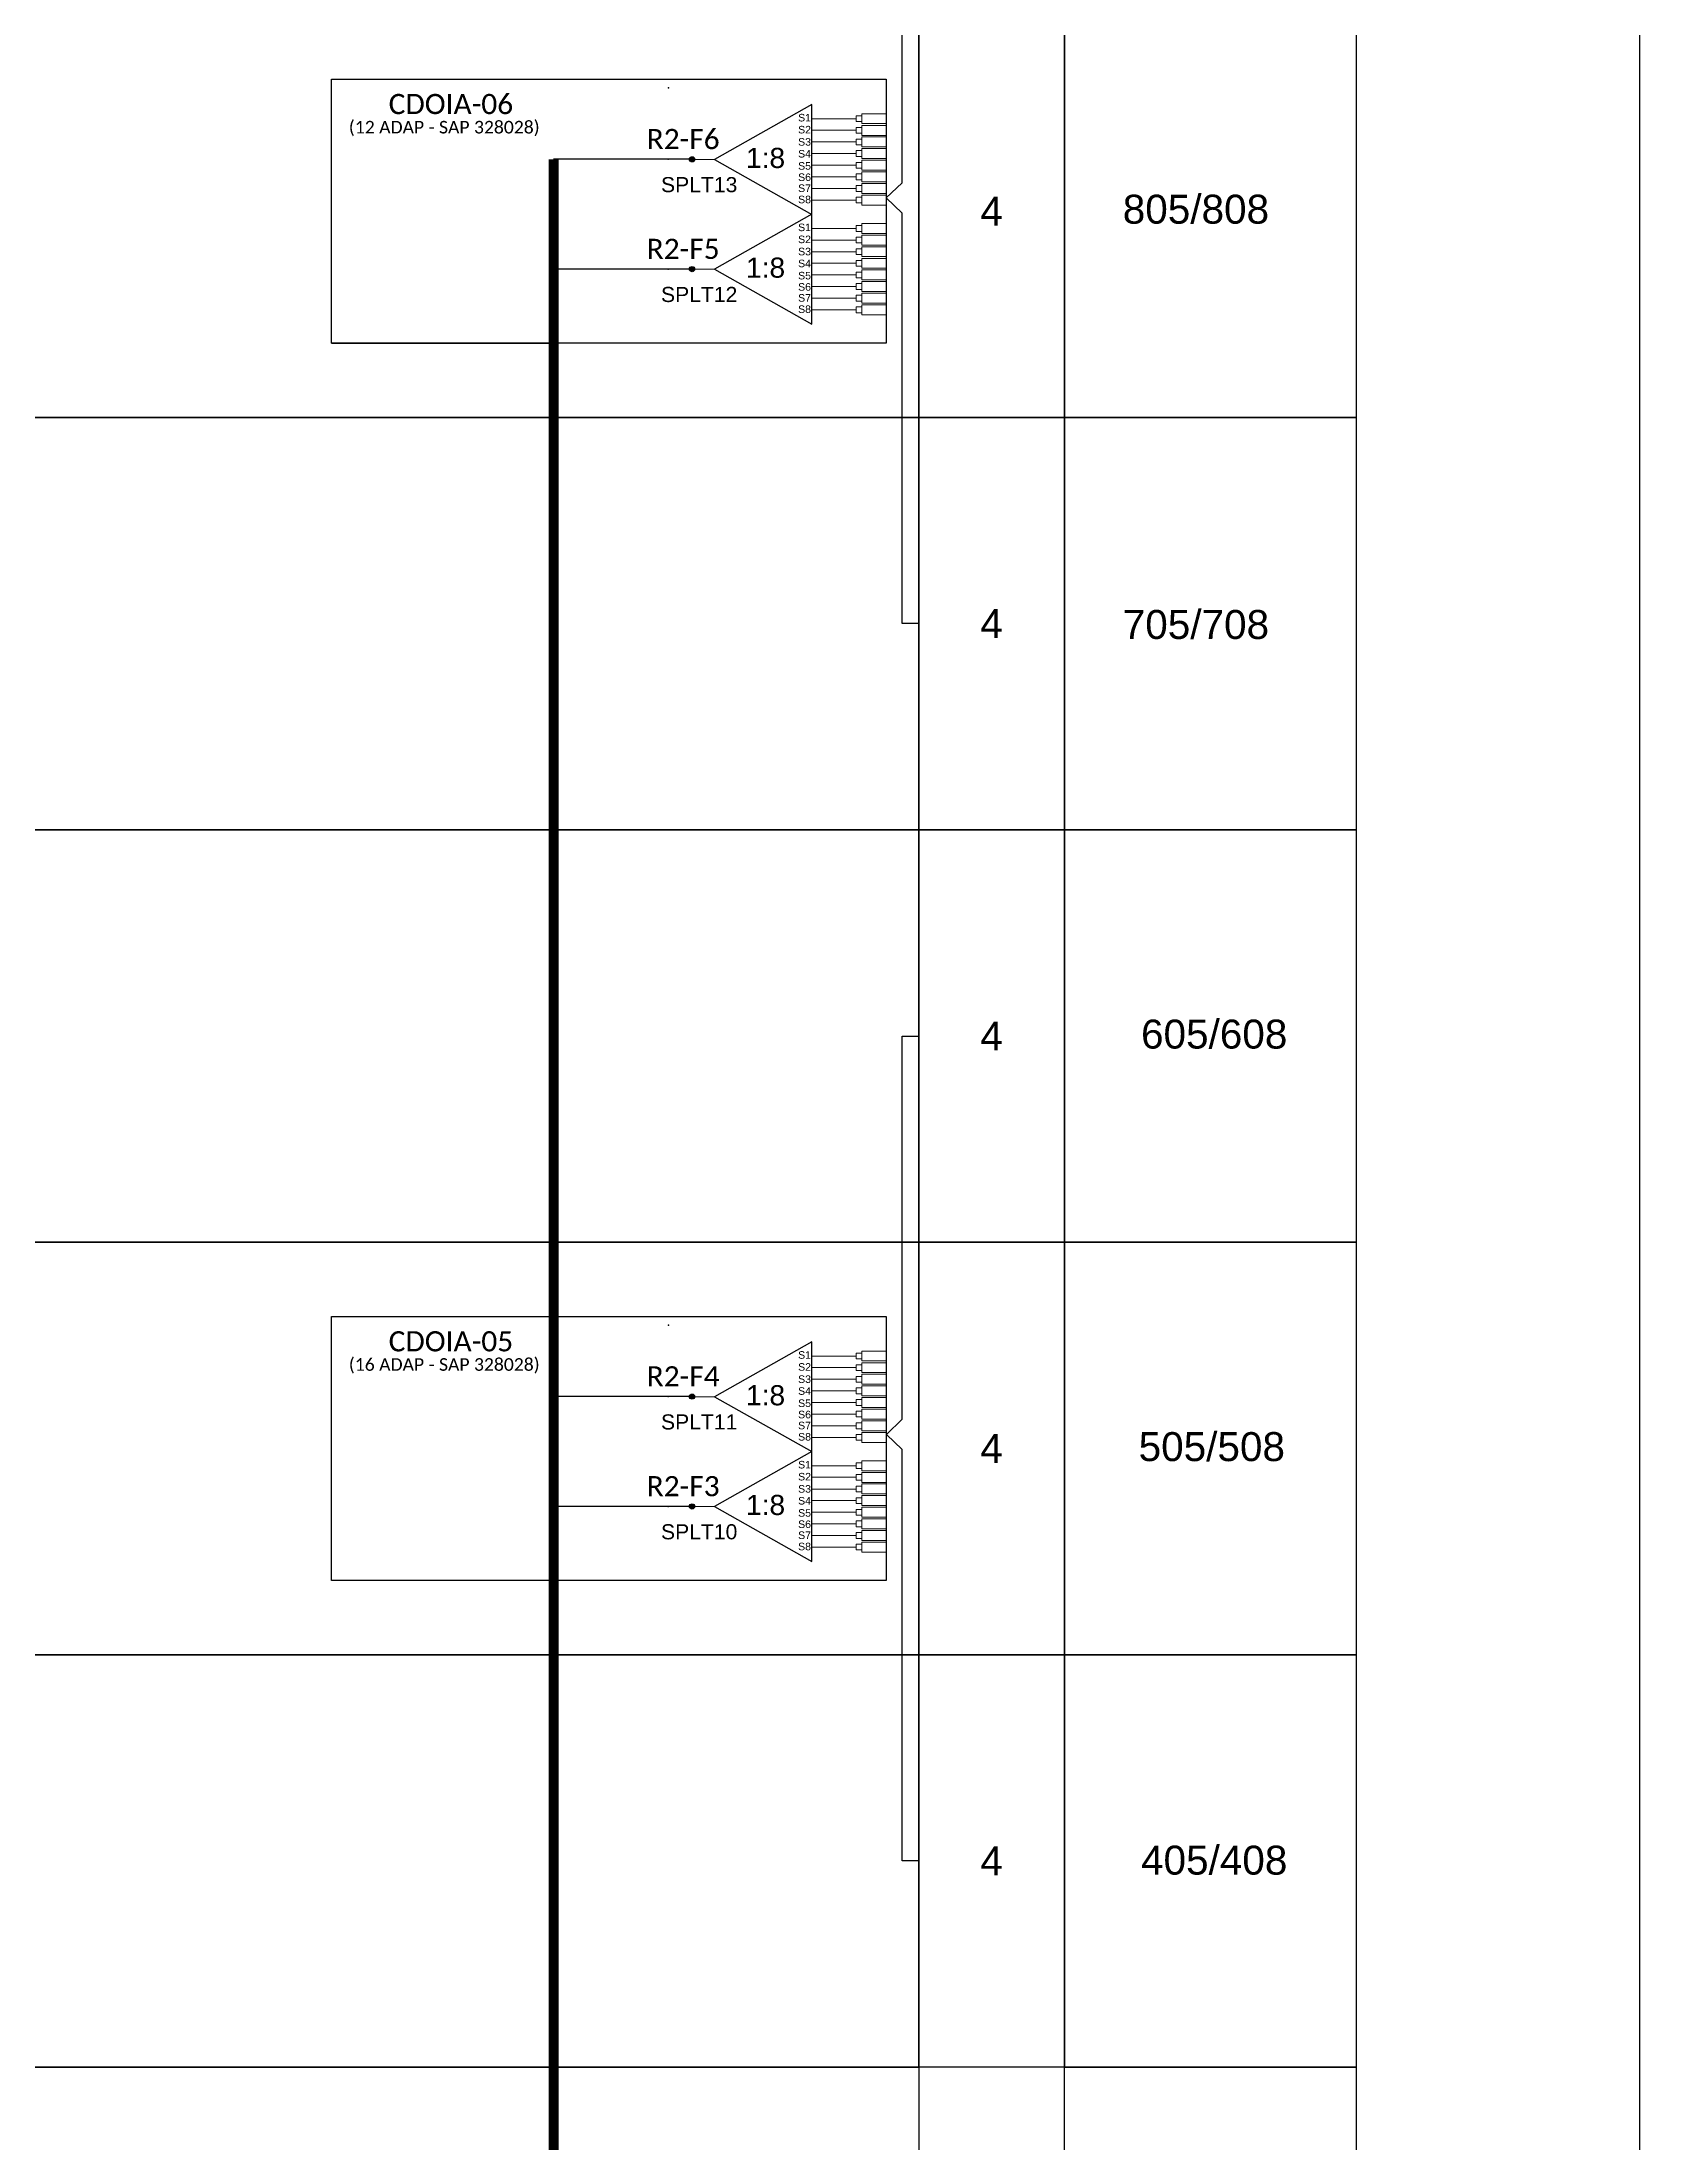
# Model space of a CAD drawing. Header units: millimetres. Extents: x 685560 to 956314, y 7459598 to 7518998.
# Drawn here: x 943634 to 956314, y 7487230 to 7503902 of the extents above; entities that cross this region are included whole.
import ezdxf
from ezdxf.enums import TextEntityAlignment as Align

# ---------------------------------------------------------------- set-up
doc = ezdxf.new("R2010")
doc.units = ezdxf.units.MM
doc.header["$LTSCALE"] = 3
doc.styles.add('ARIAL', font='')
doc.styles.add('WMF-Calibri0', font='')
doc.styles.get('ARIAL').set_extended_font_data('Arial')
doc.styles.get('WMF-Calibri0').set_extended_font_data('Calibri')

# ---------------------------------------------------------------- blocks, each defined once
blk = doc.blocks.new('SPLT_1-8_SC-APC')
at = {"color": 1}
blk.add_lwpolyline([(-7.37, -2.1), (-17.04, -7.55), (-7.37, -13), (-7.37, -2.1)], dxfattribs=at)
at = {"color": 3, "lineweight": 0}
for points in [[(-2.99, -3.51), (-7.37, -3.51)], [(-2.41, -3.02), (-2.41, -4)], [(-2.41, -3.02), (0, -3.02)], [(-2.41, -4), (0, -4)], [(-7.37, -4.66), (-2.99, -4.66)], [(-7.37, -5.82), (-2.99, -5.82)], [(-2.41, -4.17), (-2.41, -5.16)], [(-2.41, -4.17), (0, -4.17)], [(-2.41, -5.16), (0, -5.16)], [(-2.41, -5.32), (-2.41, -6.31)], [(-2.41, -5.32), (0, -5.32)], [(-7.37, -6.97), (-2.99, -6.97)], [(-7.37, -8.12), (-2.99, -8.12)], [(-2.41, -6.31), (0, -6.31)], [(-2.41, -6.48), (-2.41, -7.46)], [(-2.41, -6.48), (0, -6.48)], [(-2.41, -7.46), (0, -7.46)], [(-2.41, -7.63), (-2.41, -8.62)], [(-2.41, -7.63), (0, -7.63)], [(-7.37, -9.28), (-2.99, -9.28)], [(-2.41, -8.62), (0, -8.62)], [(-2.41, -8.78), (-2.41, -9.77)], [(-2.41, -8.78), (0, -8.78)], [(-2.41, -9.77), (0, -9.77)], [(-2.41, -9.94), (-2.41, -10.92)], [(-2.41, -9.94), (0, -9.94)], [(-7.37, -10.43), (-2.99, -10.43)], [(-7.37, -11.58), (-2.99, -11.58)], [(-2.41, -10.92), (0, -10.92)], [(-2.41, -11.09), (-2.41, -12.08)], [(-2.41, -11.09), (0, -11.09)], [(-2.41, -12.08), (0, -12.08)]]:
    blk.add_lwpolyline(points, dxfattribs=at)
for points in [[(-2.99, -3.22), (-2.41, -3.22), (-2.41, -3.8), (-2.99, -3.8)], [(-2.99, -4.38), (-2.41, -4.38), (-2.41, -4.95), (-2.99, -4.95)], [(-2.99, -5.53), (-2.41, -5.53), (-2.41, -6.1), (-2.99, -6.1)], [(-2.99, -6.68), (-2.41, -6.68), (-2.41, -7.26), (-2.99, -7.26)], [(-2.99, -7.84), (-2.41, -7.84), (-2.41, -8.41), (-2.99, -8.41)], [(-2.99, -8.99), (-2.41, -8.99), (-2.41, -9.56), (-2.99, -9.56)], [(-2.99, -10.14), (-2.41, -10.14), (-2.41, -10.72), (-2.99, -10.72)], [(-2.99, -11.3), (-2.41, -11.3), (-2.41, -11.87), (-2.99, -11.87)]]:
    blk.add_lwpolyline(points, close=True, dxfattribs=at)
at = {"color": 1, "lineweight": 0}
blk.add_lwpolyline([(-17.04, -7.55), (-19.26, -7.55)], dxfattribs=at)
at = {"color": 1, "style": 'ARIAL'}
for s, height, p in [('S1', 0.75, (-8.74, -3.78)), ('S2', 0.75, (-8.74, -4.97)), ('S3', 0.75, (-8.74, -6.18)), ('1:8', 2, (-13.91, -8.4)), ('S4', 0.75, (-8.74, -7.36)), ('S5', 0.75, (-8.74, -8.57)), ('S6', 0.75, (-8.74, -9.69)), ('S7', 0.75, (-8.74, -10.78)), ('S8', 0.75, (-8.74, -11.9))]:
    blk.add_text(s, height=height, dxfattribs=at).set_placement(p)
blk = doc.blocks.new('A$C415C251F')
at = {"color": 3}
blk.add_point((0, 0), dxfattribs=at)
blk = doc.blocks.new('LEG_CDOIA8_C-SPLT_DIR')
at = {"color": 3}
blk.add_blockref('A$C415C251F', (0, 0), dxfattribs=at)
at = {"color": 1, "style": 'WMF-Calibri0', "flags": 4}
blk.add_attdef('CDO', (-26.84, -2.61), '', height=2, dxfattribs=at)
blk.add_attdef('MODELO', text='', height=1.5, dxfattribs=at).set_placement((-22.23, -4.54), align=Align.CENTER)
at = {"style": 'ARIAL', "flags": 4}
blk.add_attdef('SPLITAGEM', text='', height=1.5, dxfattribs=at).set_placement((-18.36, -12.59), align=Align.CENTER)
blk = doc.blocks.new('SPLITTER_')
blk.add_point((0, 0))
at = {"style": 'ARIAL', "flags": 4}
blk.add_attdef('SPLT', (0, -3.26), '', height=1.5, dxfattribs=at)

msp = doc.modelspace()

# ---------------------------------------------------------------- hatches: boundary and pattern name
h = msp.add_hatch(color=3)
h.dxf.hatch_style = 1
edge = h.paths.add_edge_path()
edge.add_arc((948792, 7502971), 20.5, 0, 360)
h = msp.add_hatch(color=3)
h.dxf.hatch_style = 1
edge = h.paths.add_edge_path()
edge.add_arc((948792, 7502099), 20.5, 0, 360)
h = msp.add_hatch(color=3)
h.dxf.hatch_style = 1
edge = h.paths.add_edge_path()
edge.add_arc((948792, 7493148), 20.5, 0, 360)
h = msp.add_hatch(color=3)
h.dxf.hatch_style = 1
edge = h.paths.add_edge_path()
edge.add_arc((948792, 7492276), 20.5, 0, 360)

# ---------------------------------------------------------------- linework, layer by layer
for points in [[(872214, 7459598), (956314, 7459598), (956314, 7518998), (872214, 7518998)], [(934161, 7504196), (950591, 7504196), (950591, 7500922), (934161, 7500922)], [(950591, 7504196), (951748, 7504196), (951748, 7500922), (950591, 7500922)], [(951748, 7504196), (954063, 7504196), (954063, 7500922), (951748, 7500922)], [(934161, 7500922), (950591, 7500922), (950591, 7497647), (934161, 7497647)], [(950591, 7500922), (951748, 7500922), (951748, 7497647), (950591, 7497647)], [(951748, 7500922), (954063, 7500922), (954063, 7497647), (951748, 7497647)], [(934161, 7497647), (950591, 7497647), (950591, 7494373), (934161, 7494373)], [(950591, 7497647), (951748, 7497647), (951748, 7494373), (950591, 7494373)], [(951748, 7497647), (954063, 7497647), (954063, 7494373), (951748, 7494373)], [(934161, 7494373), (950591, 7494373), (950591, 7491099), (934161, 7491099)], [(950591, 7494373), (951748, 7494373), (951748, 7491099), (950591, 7491099)], [(951748, 7494373), (954063, 7494373), (954063, 7491099), (951748, 7491099)], [(934161, 7491099), (950591, 7491099), (950591, 7487824), (934161, 7487824)], [(950591, 7491099), (951748, 7491099), (951748, 7487824), (950591, 7487824)], [(951748, 7491099), (954063, 7491099), (954063, 7487824), (951748, 7487824)], [(934161, 7487824), (950591, 7487824), (950591, 7484550), (934161, 7484550)], [(951748, 7487824), (954063, 7487824), (954063, 7484550), (951748, 7484550)]]:
    msp.add_lwpolyline(points, close=True)
at = {"color": 3}
for points in [[(950459, 7502784), (950459, 7509108), (950591, 7509108)], [(950591, 7499285), (950459, 7499285), (950459, 7502543), (950333, 7502664), (950459, 7502784), (950459, 7502784)], [(950460, 7492969), (950460, 7496010), (950592, 7496010)], [(950591, 7489462), (950459, 7489462), (950460, 7492727), (950335, 7492848), (950460, 7492969), (950460, 7492969)]]:
    msp.add_lwpolyline(points, dxfattribs=at)
at = {"color": 1}
for points in [[(945932, 7503608), (950333, 7503608), (950333, 7501510), (945932, 7501510)], [(945932, 7493785), (950333, 7493785), (950333, 7491687), (945932, 7491687)]]:
    msp.add_lwpolyline(points, close=True, dxfattribs=at)
at = {"color": 6, "const_width": 80}
msp.add_lwpolyline([(947695, 7473757), (947694, 7502971)], dxfattribs=at)
at = {"color": 6}
for points in [[(948792, 7502971), (947694, 7502971)], [(948792, 7502099), (947694, 7502099)], [(948792, 7493148), (947694, 7493148)], [(948792, 7492276), (947694, 7492276)]]:
    msp.add_lwpolyline(points, dxfattribs=at)
msp.add_lwpolyline([(945932, 7501510), (947694, 7501510)])
at = {"color": 3}
for centre in [(948792, 7502971), (948792, 7502099), (948792, 7493148), (948792, 7492276)]:
    msp.add_circle(centre, 20.5, dxfattribs=at)

# ---------------------------------------------------------------- block references
at = {"color": 1}
ref = msp.add_blockref('LEG_CDOIA8_C-SPLT_DIR', (948605, 7503539), dxfattribs=dict(at, xscale=80.00000000001819, yscale=79.99999999992724, zscale=80))
ref.add_attrib('CDO', 'CDOIA-06', (946385, 7503330), dxfattribs={"color": 1, "height": 160, "style": 'WMF-Calibri0'})
ref.add_attrib('MODELO', '(12 ADAP - SAP 328028)', dxfattribs={"color": 1, "height": 100, "style": 'WMF-Calibri0'}).set_placement((946826, 7503176), align=Align.CENTER)
at = {"color": 3, "xscale": 80.00000000001819, "yscale": 79.99999999992724, "zscale": 80}
for p in [(950333, 7503574), (950333, 7502703), (950333, 7493751), (950333, 7492880)]:
    msp.add_blockref('SPLT_1-8_SC-APC', p, dxfattribs=at)
ref = msp.add_blockref('SPLITTER_', (948602, 7502971), dxfattribs=dict(xscale=80.00000000001819, yscale=79.99999999992724, zscale=80))
ref.add_attrib('SPLT', 'SPLT13', (948546, 7502710), dxfattribs={"height": 120, "style": 'ARIAL'})
ref = msp.add_blockref('SPLITTER_', (948602, 7502099), dxfattribs=dict(xscale=80.00000000001819, yscale=79.99999999992724, zscale=80))
ref.add_attrib('SPLT', 'SPLT12', (948546, 7501838), dxfattribs={"height": 120, "style": 'ARIAL'})
at = {"color": 1}
ref = msp.add_blockref('LEG_CDOIA8_C-SPLT_DIR', (948605, 7493716), dxfattribs=dict(at, xscale=80.00000000001819, yscale=79.99999999992724, zscale=80))
ref.add_attrib('CDO', 'CDOIA-05', (946385, 7493507), dxfattribs={"color": 1, "height": 160, "style": 'WMF-Calibri0'})
ref.add_attrib('MODELO', '(16 ADAP - SAP 328028)', dxfattribs={"color": 1, "height": 100, "style": 'WMF-Calibri0'}).set_placement((946826, 7493353), align=Align.CENTER)
ref = msp.add_blockref('SPLITTER_', (948602, 7493148), dxfattribs=dict(xscale=80.00000000001819, yscale=79.99999999992724, zscale=80))
ref.add_attrib('SPLT', 'SPLT11', (948546, 7492887), dxfattribs={"height": 120, "style": 'ARIAL'})
ref = msp.add_blockref('SPLITTER_', (948602, 7492276), dxfattribs=dict(xscale=80.00000000001819, yscale=79.99999999992724, zscale=80))
ref.add_attrib('SPLT', 'SPLT10', (948546, 7492015), dxfattribs={"height": 120, "style": 'ARIAL'})

# ---------------------------------------------------------------- texts
at = {"color": 6, "style": 'WMF-Calibri0'}
for s, p in [('R2-F6', (948432, 7503052)), ('R2-F5', (948432, 7502180)), ('R2-F4', (948432, 7493229)), ('R2-F3', (948432, 7492357))]:
    msp.add_text(s, height=160, dxfattribs=at).set_placement(p)
at = {"style": 'ARIAL'}
for s, p in [('805/808', (952210, 7502460)), ('705/708', (952210, 7499163)), ('605/608', (952355, 7495911)), ('505/508', (952336, 7492636)), ('405/408', (952355, 7489353))]:
    msp.add_text(s, height=230, dxfattribs=at).set_placement(p)
at = {"style": 'ARIAL', "flags": 12}
for p in [(951169, 7502560), (951169, 7499285), (951169, 7496011), (951169, 7492737), (951169, 7489462)]:
    msp.add_attdef('4', text='XX', height=230, dxfattribs=at).set_placement(p, align=Align.MIDDLE_CENTER)

doc.saveas('drawing.dxf')
